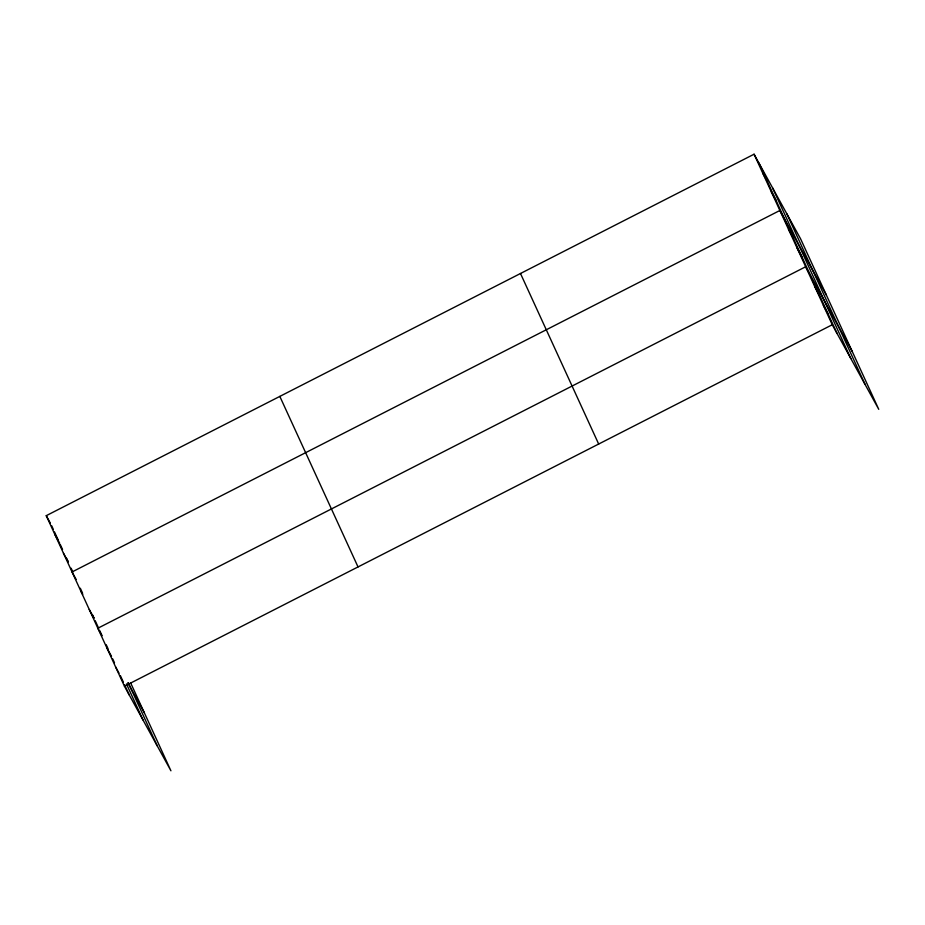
<?xml version="1.0" encoding="UTF-8"?>
<svg xmlns="http://www.w3.org/2000/svg" width="925" height="925" viewBox="0 0 925 925"><rect width="100%" height="100%" fill="white"/><g stroke="black" fill="none" stroke-linecap="round" stroke-linejoin="round"><path stroke-width="1.39" d="M130.587 682.8L170.928 770.791L124.436 686.223L46.25 515.676L754.072 154.209L800.564 238.777L878.75 409.324L832.257 324.744L754.072 154.209M124.436 686.223L832.257 324.744M762.663 172.963L767.484 181.728M771.265 191.729L776.087 200.494M826.36 295.052L779.868 210.484L72.058 571.962L76.185 579.478M788.47 229.238L793.292 238.014M797.072 248.004L801.894 256.768M852.168 351.338L805.675 266.758L97.853 628.237L101.981 635.753L99.807 630.746M814.532 286.091L819.353 294.855M823.389 305.423L828.21 314.188M46.25 515.676L50.378 523.192M54.852 534.442L59.674 543.206M63.455 553.196L68.277 561.961L66.554 558.214M80.648 590.717L82.718 594.474M89.251 609.482L94.073 618.247L92.35 614.489M127.893 682.881L144.346 712.805M106.71 647.569L111.532 656.334M115.579 666.89L119.024 673.157M786.805 213.756L865.002 384.303M772.641 187.983L850.827 358.53M758.882 162.973L837.079 333.52M520.486 273.488L598.672 444.035M279.824 396.397L358.021 566.933M128.297 682.789L157.181 745.781M126.471 683.922L143.017 720.008M51.638 525.701L53.361 529.447M54.506 531.944L57.951 539.448M60.241 544.455L62.542 549.462M71.133 568.216L72.855 571.974M80.313 588.231L82.602 593.237M95.217 620.744L98.663 628.248M106.213 644.737L107.994 648.598M112.723 658.912L114.492 662.774M120.4 675.666L123.349 682.107M124.528 684.685L129.257 694.987"/></g></svg>
